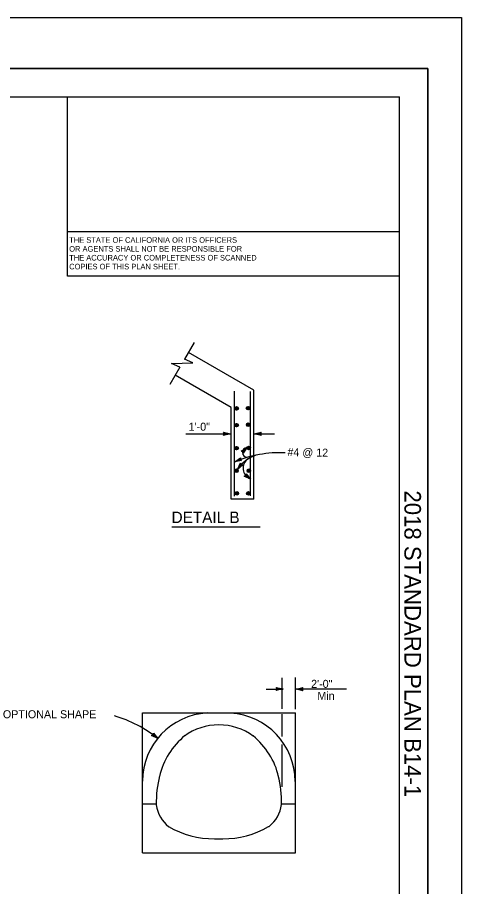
# Model space of a CAD drawing. Extents: x -894 to 866, y -476 to 714.
# Drawn here: x 478 to 866, y -47 to 714 of the extents above; entities that cross this region are included whole.
import ezdxf

# ---------------------------------------------------------------- set-up
doc = ezdxf.new("R2010")
doc.units = 0
for name, color, linetype in [('10 Sheet Format', 7, 'Continuous'), ('56 Stage 3 Anno', 7, 'Continuous'), ('57 Undefined', 7, 'Continuous'), ('60 Nongeo Data', 7, 'Continuous')]:
    doc.layers.add(name, color=color, linetype=linetype)

msp = doc.modelspace()

# ---------------------------------------------------------------- linework, layer by layer
at = {"layer": '10 Sheet Format'}
for p, q in [((-863.43, 668.96), (836.58, 668.96)), ((836.57, 668.96), (836.57, 668.96)), ((836.58, 668.96), (836.58, -431.04)), ((-813.45, 643.96), (811.55, 643.96)), ((521.56, 525.89), (521.56, 643.96)), ((811.55, -406.04), (811.55, 643.96)), ((811.55, 525.89), (521.56, 525.89)), ((521.56, 487.06), (521.56, 525.89)), ((811.55, 487.06), (521.56, 487.06))]:
    msp.add_line(p, q, dxfattribs=at)
for points in [[(-894.04, 713.56), (865.96, 713.56), (865.96, -476.44), (-894.04, -476.44)], [(-863.43, -431.04), (836.58, -431.04), (836.58, 668.96), (-863.43, 668.96)]]:
    msp.add_lwpolyline(points, close=True, dxfattribs=at)
at = {"layer": '56 Stage 3 Anno'}
for p, q in [((658.66, 349.26), (657.86, 350.6)), ((657.86, 350.6), (657.86, 350.6)), ((657.86, 350.6), (663.86, 349.26)), ((658.08, 350.24), (662.48, 349.26)), ((658.31, 349.88), (661.1, 349.26)), ((664.56, 342.48), (664.56, 356.45)), ((684.36, 342.86), (684.36, 357.38)), ((684.64, 349.26), (690.64, 350.59)), ((686.03, 349.26), (690.41, 350.23)), ((687.4, 349.26), (690.23, 349.88)), ((690.64, 350.59), (689.84, 349.26)), ((690.64, 350.59), (690.64, 350.59)), ((624.77, 349.26), (664.08, 349.26)), ((663.86, 349.26), (657.86, 347.93)), ((657.86, 347.93), (658.66, 349.26)), ((657.86, 347.93), (657.86, 347.93)), ((662.47, 349.25), (658.1, 348.29)), ((661.1, 349.26), (658.28, 348.63)), ((658.49, 349.54), (659.72, 349.26)), ((659.72, 349.26), (658.51, 348.99)), ((663.86, 349.26), (663.86, 349.26)), ((684.64, 349.26), (702.27, 349.26)), ((690.64, 347.92), (684.64, 349.26)), ((684.64, 349.26), (684.64, 349.26)), ((690.43, 348.27), (686.02, 349.26)), ((690.19, 348.63), (687.4, 349.26)), ((688.79, 349.25), (690, 349.52)), ((690.02, 348.98), (688.79, 349.25)), ((689.84, 349.26), (690.64, 347.92)), ((690.64, 347.92), (690.64, 347.92)), ((673.19, 334.23), (678.41, 337.47)), ((673.59, 334.13), (677.43, 336.51)), ((674.01, 334.04), (676.44, 335.54)), ((676.44, 335.54), (674.86, 333.12)), ((677.42, 336.5), (674.97, 332.75)), ((678.41, 337.47), (675.06, 332.32)), ((678.41, 337.47), (678.41, 337.47)), ((667.63, 324.89), (672.68, 328.4)), ((668.92, 325.42), (672.6, 327.98)), ((670.19, 325.94), (672.56, 327.59)), ((671.47, 326.46), (672.48, 327.17)), ((672.68, 328.4), (672.44, 326.86)), ((672.68, 328.4), (672.68, 328.4)), ((674.7, 333.83), (673.19, 334.23)), ((673.19, 334.23), (673.19, 334.23)), ((674.38, 333.91), (675.45, 334.57)), ((675.06, 332.32), (674.7, 333.83)), ((675.45, 334.57), (674.77, 333.54)), ((675.06, 332.32), (675.06, 332.32)), ((673.69, 325.93), (667.63, 324.89)), ((667.63, 324.89), (667.63, 324.89)), ((673.35, 326.17), (668.91, 325.42)), ((670.11, 318.18), (672.72, 323.75)), ((674.83, 322.11), (670.11, 318.18)), ((673, 326.42), (670.19, 325.94)), ((670.95, 319.29), (672.86, 323.34)), ((674.42, 322.16), (670.95, 319.27)), ((672.71, 326.67), (671.47, 326.46)), ((671.8, 320.37), (673.03, 322.99)), ((673.99, 322.19), (671.8, 320.37)), ((672.44, 326.86), (673.69, 325.93)), ((672.64, 321.46), (673.17, 322.58)), ((673.61, 322.27), (672.64, 321.46)), ((672.72, 323.75), (672.72, 323.75)), ((672.72, 323.75), (673.28, 322.3)), ((673.28, 322.3), (674.83, 322.11)), ((673.69, 325.93), (673.69, 325.93)), ((674.83, 322.11), (674.83, 322.11)), ((670.11, 318.18), (670.11, 318.18)), ((675.96, 312.15), (677.4, 312.73)), ((681.56, 309.62), (675.96, 312.15)), ((675.96, 312.15), (675.96, 312.15)), ((680.45, 310.45), (676.36, 312.29)), ((679.35, 311.28), (676.71, 312.47)), ((678.25, 312.1), (677.12, 312.61)), ((677.4, 312.73), (677.56, 314.29)), ((677.43, 313.06), (678.25, 312.1)), ((677.49, 313.44), (679.35, 311.28)), ((677.52, 313.87), (680.46, 310.45)), ((677.56, 314.29), (677.56, 314.29)), ((677.56, 314.29), (681.56, 309.62)), ((681.56, 309.62), (681.56, 309.62)), ((709.19, 108.74), (709.19, 135.67)), ((720.66, 108.41), (720.66, 136)), ((695.12, 126), (709.92, 126)), ((704.67, 126.11), (703.87, 127.45)), ((703.87, 127.45), (703.87, 127.45)), ((703.87, 127.45), (709.87, 126.11)), ((709.87, 126.11), (703.87, 124.78)), ((703.87, 124.78), (704.67, 126.11)), ((703.87, 124.78), (703.87, 124.78)), ((704.09, 127.09), (708.49, 126.11)), ((708.48, 126.1), (704.11, 125.14)), ((707.11, 126.11), (704.28, 125.48)), ((704.32, 126.73), (707.11, 126.11)), ((704.5, 126.39), (705.73, 126.11)), ((705.73, 126.11), (704.52, 125.84)), ((709.87, 126.11), (709.87, 126.11)), ((721.21, 125.91), (727.21, 127.24)), ((727.21, 124.57), (721.21, 125.91)), ((721.21, 125.91), (721.21, 125.91)), ((765.34, 125.85), (721.67, 125.85)), ((726.99, 124.93), (722.58, 125.91)), ((722.6, 125.91), (726.97, 126.88)), ((723.97, 125.91), (726.79, 126.53)), ((726.75, 125.28), (723.97, 125.91)), ((725.35, 125.91), (726.56, 126.17)), ((726.58, 125.63), (725.35, 125.91)), ((727.21, 127.24), (726.41, 125.91)), ((726.41, 125.91), (727.21, 124.57)), ((727.21, 127.24), (727.21, 127.24)), ((727.21, 124.57), (727.21, 124.57)), ((709.19, 84.43), (709.19, 104.14)), ((720.66, 13.31), (720.66, 103.15)), ((595.03, 85.43), (596.49, 85.96)), ((600.54, 82.7), (595.03, 85.43)), ((595.03, 85.43), (595.03, 85.43)), ((599.45, 83.57), (595.44, 85.56)), ((598.39, 84.44), (595.79, 85.72)), ((597.31, 85.31), (596.2, 85.85)), ((596.49, 85.96), (596.7, 87.51)), ((596.52, 86.29), (597.31, 85.31)), ((596.61, 86.67), (598.39, 84.44)), ((596.65, 87.1), (599.46, 83.57)), ((596.7, 87.51), (596.7, 87.51)), ((596.7, 87.51), (600.54, 82.7)), ((600.54, 82.7), (600.54, 82.7)), ((709.19, 40.42), (709.19, 77.54))]:
    msp.add_line(p, q, dxfattribs=at)
for centre, radius, start, end in [((678.66, 332.93), 4.27, 96.41178, 266.48714), ((707.5, 227.42), 105.31, 87.73225, 112.24391), ((695.95, 300.76), 31.31, 108.25498, 146.35209), ((684.76, 319.06), 9.77, 122.80107, 249.24938), ((531.24, -3.74), 110.76, 51.16671, 73.64885)]:
    msp.add_arc(centre, radius, start, end, dxfattribs=at)
at = {"layer": '57 Undefined'}
msp.add_line((612.67, 267.86), (689.92, 267.86), dxfattribs=at)
at = {"layer": '60 Nongeo Data'}
for p, q in [((632.29, 429.08), (623.75, 414.53)), ((684.44, 387.5), (627.26, 420.51)), ((619.7, 407.63), (610.82, 392.49)), ((664.41, 372.18), (615.48, 400.44)), ((667.41, 294.81), (667.41, 386.55)), ((681.44, 295.14), (681.44, 386.21)), ((684.44, 291.96), (684.44, 387.5)), ((664.41, 291.96), (664.41, 372.18)), ((684.44, 291.96), (664.41, 291.96)), ((586.97, -17.35), (586.97, 105.3)), ((586.97, 105.3), (720.63, 105.3)), ((720.63, -17.35), (720.63, 105.3)), ((586.97, 25.65), (599.19, 25.65)), ((708.55, 25.65), (720.63, 25.65)), ((649.98, -4.97), (657.18, -4.97)), ((586.97, -17.35), (720.63, -17.35))]:
    msp.add_line(p, q, dxfattribs=at)
msp.add_lwpolyline([(619.7, 407.63), (612.3, 410.82), (631.16, 411.34), (623.75, 414.53)], dxfattribs=at)
for centre, radius in [((669.3, 371.47), 1.56), ((669.3, 371.47), 1.37), ((669.3, 371.47), 1.19), ((679.3, 371.74), 1.56), ((679.3, 371.74), 1.37), ((679.3, 371.74), 1.19), ((679.3, 371.74), 1), ((669.3, 371.47), 1), ((669.3, 371.47), 0.812), ((669.3, 371.47), 0.625), ((669.3, 371.47), 0.437), ((669.3, 371.47), 0.187), ((679.3, 371.74), 0.812), ((679.3, 371.74), 0.625), ((679.3, 371.74), 0.437), ((679.3, 371.74), 0.187), ((669.3, 356.87), 1.56), ((669.3, 356.87), 1.37), ((669.3, 356.87), 1.19), ((669.3, 356.87), 1), ((669.3, 356.87), 0.812), ((669.3, 356.87), 0.625), ((679.45, 357.21), 1.56), ((679.45, 357.21), 1.37), ((679.45, 357.21), 1.19), ((679.45, 357.21), 1), ((679.45, 357.21), 0.812), ((679.45, 357.21), 0.625), ((679.45, 357.21), 0.437), ((679.45, 357.21), 0.187), ((669.3, 356.87), 0.437), ((669.3, 356.87), 0.187), ((669.3, 336.75), 1.56), ((669.3, 336.75), 1.37), ((669.3, 336.75), 1.19), ((669.3, 336.75), 1), ((669.3, 336.75), 0.812), ((669.3, 336.75), 0.625), ((669.3, 336.75), 0.437), ((669.3, 336.75), 0.187), ((679.78, 336.91), 1.56), ((679.78, 336.91), 1.37), ((679.78, 336.91), 1.19), ((679.78, 336.91), 1), ((679.78, 336.91), 0.812), ((679.78, 336.91), 0.625), ((679.78, 336.91), 0.437), ((679.78, 336.91), 0.187), ((669.13, 316.96), 1.56), ((669.13, 316.96), 1.37), ((669.13, 316.96), 1.19), ((669.13, 316.96), 1), ((669.13, 316.96), 0.812), ((669.13, 316.96), 0.625), ((669.13, 316.96), 0.437), ((669.13, 316.96), 0.187), ((679.95, 316.96), 1.56), ((679.95, 316.96), 1.37), ((679.95, 316.96), 1.19), ((679.95, 316.96), 1), ((679.95, 316.96), 0.812), ((679.95, 316.96), 0.625), ((679.95, 316.96), 0.437), ((679.95, 316.96), 0.187), ((669.47, 297.16), 1.56), ((669.47, 297.16), 1.37), ((669.47, 297.16), 1.19), ((669.47, 297.16), 1), ((669.47, 297.16), 0.812), ((669.47, 297.16), 0.625), ((669.47, 297.16), 0.437), ((669.47, 297.16), 0.187), ((679.55, 297.16), 1.56), ((679.55, 297.16), 1.37), ((679.55, 297.16), 1.19), ((679.55, 297.16), 1), ((679.55, 297.16), 0.812), ((679.55, 297.16), 0.625), ((679.55, 297.16), 0.437), ((679.55, 297.16), 0.187)]:
    msp.add_circle(centre, radius, dxfattribs=at)
for centre, radius, start, end in [((646.81, 45.48), 59.66, 93.11311, 180.04861), ((660.81, 45.29), 59.66, 359.95139, 86.98114), ((653.17, 45.08), 49.51, 89.33339, 126.56507), ((654.32, 45.06), 49.51, 53.43493, 90.66661), ((664.13, 35.4), 63.88, 128.72307, 167.23176), ((643.71, 35.1), 63.88, 12.76824, 51.27693), ((691.99, 27.09), 92.93, 165.66077, 181.4747), ((615.7, 27.29), 92.93, 358.5253, 14.33923), ((627.65, 28.29), 28.79, 187.22651, 232.12022), ((679.98, 28.56), 28.79, 307.87978, 352.77349), ((649.33, 73.65), 78.62, 239.88576, 270.47039), ((657.82, 73.65), 78.62, 269.52961, 300.11424), ((696.13, 8.37), 2.96, 292.54967, 300.98036)]:
    msp.add_arc(centre, radius, start, end, dxfattribs=at)

# ---------------------------------------------------------------- texts
at = {"layer": '10 Sheet Format'}
for s, p in [('THE STATE OF CALIFORNIA OR ITS OFFICERS', (522.97, 516.37)), ('OR AGENTS SHALL NOT BE RESPONSIBLE FOR', (522.97, 508.62)), ('THE ACCURACY OR COMPLETENESS OF SCANNED', (522.97, 500.88)), ('COPIES OF THIS PLAN SHEET.', (522.97, 493.12))]:
    msp.add_text(s, height=4.9, dxfattribs=at).set_placement(p)
msp.add_text('2018 STANDARD PLAN B14-1', height=14.5, rotation=270, dxfattribs=at).set_placement((815.95, 299.75))
at = {"layer": '57 Undefined'}
for s, height, p in [('1\'-0"', 7, (627.37, 351.98)), ('DETAIL B', 10, (612.45, 271.21)), ('2\'-0"', 7, (734.41, 127.05)), ('Min', 7, (739.91, 116.55)), ('OPTIONAL SHAPE', 7, (465.01, 100.45))]:
    msp.add_text(s, height=height, dxfattribs=at).set_placement(p)
msp.add_text('#4 @ 12', height=7, rotation=359, dxfattribs=at).set_placement((713.71, 329.85))

doc.saveas('drawing.dxf')
